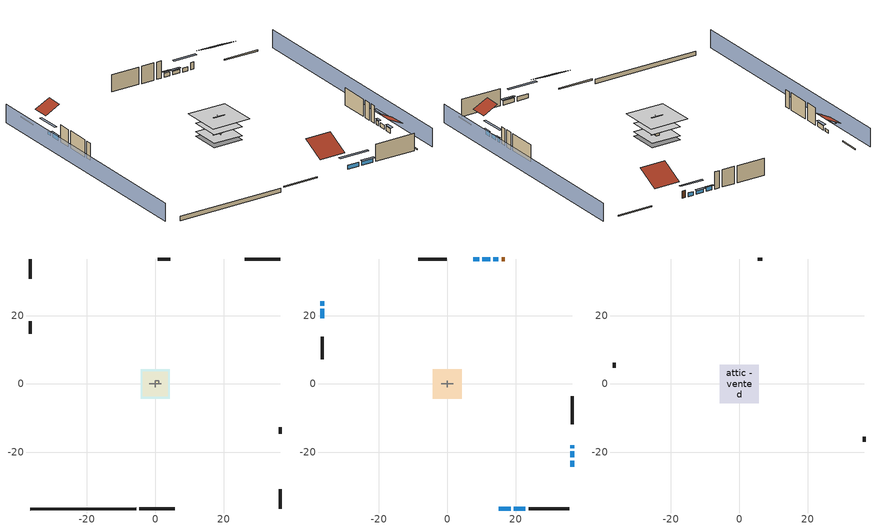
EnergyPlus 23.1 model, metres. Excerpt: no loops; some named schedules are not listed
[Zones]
air source heat pump airloop ret air zone
 floor adiabatic (AdiabaticConst): 0,0 0,1 1,1 1,0 z0
 wall adiabatic (AdiabaticConst): 0,1 0,0 1,0 1,1 0,1 z0:1
 ceiling adiabatic (AdiabaticConst): 1,0 1,1 0,1 0,0 z1
crawlspace - vented
 floor foundation (Slab2 construction): -4.31,-4.31 -4.31,4.31 4.31,4.31 4.31,-4.31 z-0.91
 wall outside (RimJoist1 construction): -4.65,-36.61 5.74,-36.61 z0.3:0.61
 wall outside (RimJoist2 construction): -36.61,36.61 -36.61,30.82 z0.3:0.61
 wall outside (RimJoist3 construction): 36.61,36.61 26.21,36.61 z0.3:0.61
 wall outside (RimJoist4 construction): 36.61,-36.61 36.61,-30.82 z0.3:0.61
 wall foundation (FoundationWall1 construction): -36.61,-36.61 -5.58,-36.61 z-0.91:0.3
garage
 floor foundation (Slab1 construction): -3.66,-3.66 -3.66,3.66 3.66,3.66 3.66,-3.66 z0
 wall outside (Wall1 construction): -36.61,18.37 -36.61,14.71 z0.3:5.18
 wall outside (Wall12 construction): 36.61,-14.57 36.61,-12.74 z0.3:5.18
 wall outside (Wall2 construction): 4.43,36.61 0.77,36.61 z0.3:5.18
 wall to living space (Wall5 construction Reversed): -1.83,0 1.83,0 z0.3:5.18
 wall to living space (Wall6 construction Reversed): 0,-0.91 0,0.91 z0.3:5.18
living space
 floor to crawlspace - vented (Floor1 construction): -4.31,-4.31 -4.31,4.31 4.31,4.31 4.31,-4.31 z0.3
 floor to garage (Floor2 construction): -3.66,-3.66 -3.66,3.66 3.66,3.66 3.66,-3.66 z0.3
 floor adiabatic (AdiabaticFloorConstruction): -4.31,-4.31 -4.31,4.31 4.31,4.31 4.31,-4.31 z2.74
 wall outside (AdiabaticWallConstruction 1): 16.83,36.61 15.92,36.61 z0.3:2.34
 wall outside (AdiabaticWallConstruction): 15.12,-36.61 18.53,-36.61 / 19.46,-36.61 22.87,-36.61 z0.3:1.46; 36.61,-24.22 36.61,-22.42 / -36.61,21.98 -36.61,19.3 / 36.61,-21.49 36.61,-19.69 z0.3:1.52; -36.61,24.22 -36.61,22.9 z0.3:1.16; 14.99,36.61 13.46,36.61 z0.3:1.34; 12.53,36.61 10.28,36.61 z0.3:1.31; 9.36,36.61 7.66,36.61 z0.3:1.43; 36.61,-18.77 36.61,-17.87 z0.3:1.49
 wall outside (Wall3 construction): 23.8,-36.61 35.68,-36.61 z0.3:5.18
 wall outside (Wall4 construction): -36.61,13.78 -36.61,7.19 z0.3:5.18
 wall outside (Wall7 construction): -0.16,36.61 -8.44,36.61 z0.3:5.18
 wall outside (Wall8 construction): 36.61,-11.81 36.61,-3.6 z0.3:5.18
 window (WindowConstruction): 15.12,-36.61 18.53,-36.61 z0.3:1.46
 window (WindowConstruction 9): 36.61,-24.22 36.61,-22.42 z0.3:1.52
 window (WindowConstruction 1): 19.46,-36.61 22.87,-36.61 z0.3:1.46
 window (WindowConstruction 2): -36.61,24.22 -36.61,22.9 z0.3:1.16
 window (WindowConstruction 3): -36.61,21.97 -36.61,19.3 z0.3:1.52
 window (WindowConstruction 4): 14.99,36.61 13.46,36.61 z0.3:1.34
 window (WindowConstruction 5): 12.53,36.61 10.28,36.61 z0.3:1.31
 window (WindowConstruction 6): 9.35,36.61 7.66,36.61 z0.3:1.43
 window (WindowConstruction 7): 36.61,-21.49 36.61,-19.7 z0.3:1.52
 window (WindowConstruction 8): 36.61,-18.77 36.61,-17.87 z0.3:1.49
 door (Door): 16.83,36.61 15.92,36.61 z0.3:2.34
 ceiling adiabatic (AdiabaticFloorConstruction): 4.31,-4.31 4.31,4.31 -4.31,4.31 -4.31,-4.31 z2.74
attic - vented
 floor to living space (Floor3 construction Reversed): -5.66,-5.66 -5.66,5.66 5.66,5.66 5.66,-5.66 z5.18
 wall outside (Wall10 construction): 36.61,-16.94 36.61,-15.5 z0.3:5.18
 wall outside (Wall11 construction): 6.73,36.61 5.36,36.61 z0.3:5.18
 wall outside (Wall9 construction): -36.61,6.26 -36.61,4.81 z0.3:5.18
 roof outside (Roof1 construction): 14.2,-36.61,5.18 14.2,-29.88,8.55 6.67,-29.88,8.55 6.67,-36.61,5.18
 roof outside (Roof2 construction): -36.61,25.15,5.18 -32.37,25.15,7.3 -32.37,29.89,7.3 -36.61,29.89,5.18
 roof outside (Roof3 construction): 36.61,-25.15,5.18 32.37,-25.15,7.3 32.37,-29.89,7.3 36.61,-29.89,5.18
 roof outside (Roof4 construction): 17.76,36.61,5.18 17.76,29.88,8.55 25.28,29.88,8.55 25.28,36.61,5.18
shading: -41.18,36.61 -41.18,-36.61 / 41.18,-36.61 41.18,36.61 z0:5.18; 15.12,-36.61 18.53,-36.61 / 19.46,-36.61 22.87,-36.61 z0.3:1.46; 36.61,-24.22 36.61,-22.42 / -36.61,21.97 -36.61,19.3 / 36.61,-21.49 36.61,-19.7 z0.3:1.52; -36.61,24.22 -36.61,22.9 z0.3:1.16; 14.99,36.61 13.46,36.61 z0.3:1.34; 12.53,36.61 10.28,36.61 z0.3:1.31; 9.35,36.61 7.66,36.61 z0.3:1.43; 36.61,-18.77 36.61,-17.87 z0.3:1.49; 21.28,-36.61 12.38,-36.61 12.38,-37.22 21.28,-37.22 z4.21; 36.61,-22.12 36.61,-24.53 37.22,-24.53 37.22,-22.12 z1.83; 23.18,-36.61 19.16,-36.61 19.16,-37.22 23.18,-37.22 z1.77; -36.61,20.16 -36.61,26.96 -37.22,26.96 -37.22,20.16 z3.9; -36.61,19 -36.61,22.28 -37.22,22.28 -37.22,19 z1.83; 10.71,36.61 17.73,36.61 17.73,37.22 10.71,37.22 z4.08; 9.98,36.61 12.83,36.61 12.83,37.22 9.98,37.22 z1.62; 7.35,36.61 9.66,36.61 9.66,37.22 7.35,37.22 z1.74; 36.61,-16.95 36.61,-24.24 37.22,-24.24 37.22,-16.95 z4.27; 36.61,-17.56 36.61,-19.07 37.22,-19.07 37.22,-17.56 z1.8
[Building]
Building 1: Terrain=Suburbs
[Site:Location]
Melbourne Regional Ap_FL_USA: Latitude {deg}=28.12; Longitude {deg}=-80.65; Time Zone {hr}=-5; Elevation {m}=11
[Site:GroundTemperature:Deep]
22.6533, 22.6533, 22.6533, 22.6533, 22.6533, 22.6533, 22.6533, 22.6533, 22.6533, 22.6533, 22.6533, 22.6533
[Site:GroundTemperature:Shallow]
21.0488, 20.3203, 20.2619, 20.6076, 21.9955, 23.3768, 24.5744, 25.333, 25.3975, 24.7804, 23.6134, 22.2744
[Site:WaterMainsTemperature]
Calculation Method=Schedule; Temperature Schedule=mains temperature schedule
[Material] Roughness=Rough; Thermal Absorptance=0.9
Name | Thickness {m} | Conductivity {W/m-K} | Density {kg/m3} | Specific Heat {J/kg-K} | Solar Absorptance | Visible Absorptance
asphalt or fiberglass shingles | 0.00635 | 0.162714 | 1121.4 | 1465.45 | 0.85 | 0.85
ceiling loosefill ins | 0.169333 | 0.0480833 | 16.02 | 1046.75 | 0.7 | 0.7
ceiling stud and cavity | 0.1397 | 0.0824711 | 65.682 | 1177.47 | 0.7 | 0.7
concrete 4.0 in. | 0.1016 | 1.803125 | 2242.8 | 837.4 | 0.7 | 0.7
concrete 8.0 in. | 0.2032 | 1.803125 | 2242.8 | 837.4 | 0.7 | 0.7
door material | 0.04445 | 0.0612267 | 512.64 | 1214.23 | 0.7 | 0.7
floor covering | 0.0127 | 0.0433444 | 54.468 | 1339.84 | 0.6 | 0.6
floor rigid ins; wall rigid ins; wall rigid ins 1; wall rigid ins 2 | 0.051816 | 0.029427 | 32.04 | 1214.23 | 0.7 | 0.7
floor rigid ins 1; wall rigid ins 3 | 0.512978 | 0.029427 | 32.04 | 1214.23 | 0.7 | 0.7
floor stud and cavity | 0.1397 | 0.0972396 | 92.3553 | 1139.71 | 0.7 | 0.7
floor stud and cavity 1 | 0.1397 | 1.75129 | 37.0049 | 1207.88 | 0.7 | 0.7
furniture material garage 1; furniture material living space 1 | 0.1524 | 0.115458 | 640.8 | 1214.23 | 0.6 | 0.6
gypsum board | 0.0127 | 0.160291 | 801 | 837.4 | 0.6 | 0.6
osb sheathing 0.5 in. | 0.0127 | 0.115458 | 512.64 | 1214.23 | 0.6 | 0.6
osb sheathing 0.5 in. 1 | 0.0127 | 0.115458 | 512.64 | 1214.23 | 0.7 | 0.7
osb sheathing 0.75 in. | 0.01905 | 0.115458 | 512.64 | 1214.23 | 0.7 | 0.7
rim joist stud and cavity | 0.0508 | 0.180225 | 50.32683 | 1063.81 | 0.6 | 0.6
roof rigid ins | 0.00281632 | 0.029427 | 32.04 | 1214.23 | 0.7 | 0.7
soil 0.5 in. | 0.0127 | 1.731 | 1842.3 | 418.7 | 0.7 | 0.7
stucco | 0.0254 | 0.649125 | 1281.6 | 879.27 | 0.5 | 0.5
wall layer 1 | 0.2032 | 0.50701 | 1762.2 | 795.53 | 0.6 | 0.6
wall layer 2; wall layer 3; wall layer 6; wall layer 7 | 0.2032 | 0.870204 | 1762.2 | 795.53 | 0.7 | 0.7
wall layer 4; wall layer 5 | 0.2032 | 1.08321 | 1762.2 | 795.53 | 0.7 | 0.7
wall stud and cavity | 0.1397 | 0.348569 | 139.0536 | 1170.24 | 0.6 | 0.6
wall stud and cavity 1 | 0.0889 | 0.380278 | 52.3479 | 1209.89 | 0.7 | 0.7
wall stud and cavity 2 | 0.0889 | 0.391764 | 83.0341 | 1211.67 | 0.7 | 0.7
wood siding; wood siding 1 | 0.0254 | 0.102417 | 544.68 | 1172.36 | 0.7 | 0.7
[Material:NoMass]
Adiabatic: Roughness=Rough; Thermal Resistance {m2-K/W}=176.1; Thermal Absorptance=0.9; Solar Absorptance=0.7; Visible Absorptance=0.7
[WindowMaterial:SimpleGlazingSystem]
WindowMaterial: U-Factor {W/m2-K}=2.15764; Solar Heat Gain Coefficient=0.44
[Construction]
AdiabaticConst: Adiabatic
AdiabaticFloorConstruction: floor stud and cavity 1, floor rigid ins 1, osb sheathing 0.75 in., floor covering
AdiabaticWallConstruction: wood siding, wall rigid ins 3, wall stud and cavity 1, gypsum board
AdiabaticWallConstruction 1: wood siding 1, wall rigid ins 3, wall stud and cavity 1, gypsum board
Door: door material
Floor1 construction; Floor2 construction: floor stud and cavity, floor rigid ins, osb sheathing 0.75 in., floor covering
Floor3 construction Reversed: gypsum board, ceiling stud and cavity, ceiling loosefill ins
FoundationWall1 construction: concrete 8.0 in.
furniture construction garage 1: furniture material garage 1
furniture construction living space 1: furniture material living space 1
PartitionWallConstruction: gypsum board, wall stud and cavity 2, gypsum board
RimJoist1 construction; RimJoist2 construction; RimJoist3 construction; RimJoist4 construction: stucco, rim joist stud and cavity
Roof1 construction; Roof2 construction; Roof3 construction; Roof4 construction: asphalt or fiberglass shingles, roof rigid ins, osb sheathing 0.5 in.
Slab1 construction: concrete 4.0 in.
Slab2 construction: soil 0.5 in.
Wall1 construction; Wall12 construction; Wall2 construction: stucco, osb sheathing 0.5 in. 1, wall layer 1
Wall10 construction; Wall11 construction; Wall9 construction: stucco, osb sheathing 0.5 in. 1, wall stud and cavity
Wall3 construction: stucco, wall rigid ins, osb sheathing 0.5 in. 1, wall layer 2, gypsum board
Wall4 construction: stucco, wall rigid ins, osb sheathing 0.5 in. 1, wall layer 3, gypsum board
Wall5 construction Reversed: gypsum board, wall layer 4, osb sheathing 0.5 in. 1, wall rigid ins 1
Wall6 construction Reversed: gypsum board, wall layer 5, osb sheathing 0.5 in. 1, wall rigid ins 2
Wall7 construction: stucco, wall rigid ins, osb sheathing 0.5 in. 1, wall layer 6, gypsum board
Wall8 construction: stucco, wall rigid ins, osb sheathing 0.5 in. 1, wall layer 7, gypsum board
WindowConstruction; WindowConstruction 1; WindowConstruction 2; WindowConstruction 3; WindowConstruction 4; WindowConstruction 5; WindowConstruction 6; WindowConstruction 7; WindowConstruction 8; WindowConstruction 9: WindowMaterial
[Zone] Multiplier=1
Name | Volume {m3} | Part of Total Floor Area
air source heat pump airloop ret air zone | 1 | No
attic - vented | 107.906 | Yes
crawlspace - vented | 90.7838 | Yes
garage | 130.484 | Yes
living space | 493.619 | Yes
[Space]
Name | Zone | Space Type
air source heat pump airloop ret air space | air source heat pump airloop ret air zone | Plenum Space Type
attic - vented 1 | attic - vented
crawlspace - vented 1 | crawlspace - vented
garage 1 | garage
living space 1 | living space
[SpaceList]
Plenum Space Type: air source heat pump airloop ret air space
[OtherEquipment] Design Level Calculation Method=EquipmentLevel
Name | Fuel Type | Zone or ZoneList or Space or SpaceList | Schedule | Design Level {W} | Fraction Latent | Fraction Radiant | Fraction Lost
air_source_heat_pump_airloop_0_RetCondToRP equip; air_source_heat_pump_airloop_0_RetSensLkToRP equip | None | air source heat pump airloop ret air space | Always On Discrete | 0 | 0 | 0 | 0
air_source_heat_pump_airloop_0_RetLatLkToRP equip | None | air source heat pump airloop ret air space | Always On Discrete | 0 | 1 | 0 | 0
air_source_heat_pump_airloop_0_RetCondToDZ equip; air_source_heat_pump_airloop_0_SupCondToDZ equip; air_source_heat_pump_airloop_0_SupSensLkToDZ equip | None | crawlspace - vented 1 | Always On Discrete | 0 | 0 | 0 | 0
air_source_heat_pump_airloop_0_SupLatLkToDZ equip | None | crawlspace - vented 1 | Always On Discrete | 0 | 1 | 0 | 0
water heater EC adjustment | Electricity | garage 1 | Always On Discrete | 0.01 | 0 | 0 | 1
air_source_heat_pump_airloop_0_SupCondToLv equip; air_source_heat_pump_airloop_0_SupSensLkToLv equip; mech vent house fan sensible load equip | None | living space 1 | Always On Discrete | 0 | 0 | 0 | 0
air_source_heat_pump_airloop_0_SupLatLkToLv equip; mech vent house fan latent load equip | None | living space 1 | Always On Discrete | 0 | 1 | 0 | 0
misc grill | NaturalGas | living space 1 | misc grill schedule | 518.808 | 0 | 0 | 1
water latent | None | living space 1 | hot_water_fixtures | 287.972 | 1 | 0 | 0
water sensible | None | living space 1 | hot_water_fixtures | -283.808 | 0 | 0.6 | 0
[ZoneInfiltration:EffectiveLeakageArea] Schedule=Always On Discrete
Name | Zone or Space | Effective Air Leakage Area {cm2} | Stack Coefficient | Wind Coefficient
infil|attic - vented 1 | attic - vented 1 | 4265.37 | 0.000572687 | 4.49273e-05
infil|garage 1 | garage 1 | 67.9593 | 0.000274268 | 6.3861e-05
[ZoneMixing] Schedule=Always On Continuous; Design Flow Rate Calculation Method=Flow/Zone; Design Flow Rate {m3/s}=0
Name | Zone or Space | Source Zone or Space
whole house fan mix | attic - vented | living space
air_source_heat_pump_airloop_0_ZoneMixLvToDZ mix | crawlspace - vented | living space
air_source_heat_pump_airloop_0_ZoneMixDZToLv mix | living space | crawlspace - vented
[SurfaceProperty:ExposedFoundationPerimeter] Exposed Perimeter Calculation Method=TotalExposedPerimeter
Name | Total Exposed Perimeter {m}
Slab2 | 31.02864
Slab1 | 18.288
[ZoneInfiltration:DesignFlowRate] Schedule=Always On Discrete
Name | Zone or ZoneList or Space or SpaceList | Design Flow Rate Calculation Method | Air Changes per Hour {1/hr} | Constant Term Coefficient | Temperature Term Coefficient | Velocity Term Coefficient | Velocity Squared Term Coefficient | Design Flow Rate {m3/s}
infil|crawlspace - vented 1 | crawlspace - vented 1 | AirChanges/Hour | 2.07842 | 1 | 0 | 0 | 0
infil flow; natural vent flow; whole house fan flow | living space 1 | Flow/Zone |  |  |  |  |  | 0
[InternalMass]
Name | Construction | Zone or ZoneList | Space or SpaceList | Surface Area {m2}
furniture mass garage 1 | furniture construction garage 1 | garage | garage 1 | 5.35122
furniture mass living space 1 | furniture construction living space 1 | living space | living space 1 | 80.9743
partition wall mass | PartitionWallConstruction | living space | living space 1 | 202.436
[Lights] Design Level Calculation Method=LightingLevel; Return Air Fraction=0; Fraction Radiant=0.6; Fraction Visible=0.2; Fraction Replaceable=1
Name | Zone or ZoneList or Space or SpaceList | Schedule | Lighting Level {W}
garage lighting | garage 1 | lighting_garage | 56.413
interior lighting | living space 1 | lighting_interior | 1330.56
[ElectricEquipment] Design Level Calculation Method=EquipmentLevel
Name | Zone or ZoneList or Space or SpaceList | Schedule | Design Level {W} | Fraction Latent | Fraction Radiant | Fraction Lost
freezer | garage 1 | freezer | 47.9573 | 0 | 0.6 | 0
fridge 2 | garage 1 | fridge 1 | 65.0889 | 0 | 0.6 | 0
clothes dryer | living space 1 | clothes_dryer | 7113.41 | 0.015 | 0.081 | 0.85
clothes washer | living space 1 | clothes_washer | 271.704 | 0.03 | 0.162 | 0.7
cooking range | living space 1 | cooking_range | 1452.94 | 0.08 | 0.432 | 0.2
dishwasher | living space 1 | dishwasher | 1258.29 | 0.3 | 0.18 | 0.4
fridge | living space 1 | fridge | 71.9878 | 0 | 0.6 | 0
mech vent bath fan 0 | living space 1 | mech vent bath fan 0 schedule | 30 | 0 | 0 | 1
mech vent house fan | living space 1 | mech vent house fan schedule | 0 | 0 | 0 | 1
mech vent house fan cfis | living space 1 | mech vent house fan cfis schedule | 0 | 0 | 0 | 0
mech vent range fan 0 | living space 1 | mech vent range fan 0 schedule | 30 | 0 | 0 | 1
misc plug loads | living space 1 | plug_loads_other | 670.39 | 0.021 | 0.558 | 0.049
whole house fan | living space 1 | Always On Discrete | 0 | 0 | 0 | 1
[People]
occupants: Zone or ZoneList or Space or SpaceList=living space 1; Number of People Schedule=occupants; Number of People Calculation Method=People; Number of People=4; Fraction Radiant=0.314171; Sensible Heat Fraction=0.56303; Activity Level Schedule=occupants activity schedule; Carbon Dioxide Generation Rate {m3/s-W}=0; Enable ASHRAE 55 Comfort Warnings=No; Mean Radiant Temperature Calculation Type=ZoneAveraged
[AirLoopHVAC:ReturnPlenum]
Air Loop HVAC Return Plenum 1: Zone=air source heat pump airloop ret air zone
[Foundation:Kiva] Wall Depth Below Slab {m}=0.2032
Name | Initial Indoor Air Temperature {C} | Wall Height Above Grade {m}
Foundation Kiva 1 | 24.7908 | 0.1016
Foundation Kiva 2 | 19.1173 | 0.3048
[Foundation:Kiva:Settings]
Soil Conductivity {W/m-K}=1.731; Soil Density {kg/m3}=1842.3; Soil Specific Heat {J/kg-K}=418.7; Ground Solar Absorptivity=0.9; Ground Thermal Absorptivity=0.9; Ground Surface Roughness {m}=0.03; Far-Field Width {m}=40; Deep-Ground Boundary Condition=ZeroFlux; Deep-Ground Depth {m}=40; Minimum Cell Dimension {m}=0.2; Maximum Cell Growth Coefficient=3; Simulation Timestep=Timestep
[Exterior:Lights]
exterior lighting: Schedule=exterior lighting schedule; Design Level {W}=75.5506
[EnergyManagementSystem:Sensor] Output:Variable or Output:Meter Index Key=crawlspace - vented
Name | Output:Variable or Output:Meter
air_source_heat_pump_airloop_0_DZ_T_s | Zone Air Temperature
air_source_heat_pump_airloop_0_DZ_W_s | Zone Mean Air Humidity Ratio
[Schedule:Constant]
Name | Hourly Value
Always On Discrete; Always On Continuous; mech vent house fan schedule; mech vent house fan cfis schedule | 1
occupants activity schedule | 117.228
[Schedule:File] File=C:/Users/ylou2/Desktop/resstock-3.1.0/national_baseline/run9/run/in.schedules.csv; Rows to Skip at Top=1; Number of Hours of Data=8760; Column Separator=Comma; Interpolate to Timestep=No; Minutes per Item=60; Adjust Schedule for Daylight Savings=Yes
Name | Column Number
lighting_garage | 3
lighting_interior | 2
occupants | 1
clothes_dryer | 7
clothes_washer | 6
cooking_range | 4
dishwasher | 5
plug_loads_other | 9
hot_water_fixtures | 13
[Schedule:Week:Daily]
freezer Week Rule - Jan1-Jan27: freezer allday1, freezer allday1, freezer allday1, freezer allday1, freezer allday1, freezer allday1, freezer allday1, freezer default day, freezer default day, freezer default day, freezer default day, freezer default day
freezer Week Rule - Jan28-Feb3: freezer allday1, freezer allday1, freezer allday1, freezer allday1, freezer allday2, freezer allday2, freezer allday2, freezer default day, freezer default day, freezer default day, freezer default day, freezer default day
freezer Week Rule - Feb4-Feb24: freezer allday2, freezer allday2, freezer allday2, freezer allday2, freezer allday2, freezer allday2, freezer allday2, freezer default day, freezer default day, freezer default day, freezer default day, freezer default day
freezer Week Rule - Feb25-Mar3: freezer allday2, freezer allday2, freezer allday2, freezer allday2, freezer allday3, freezer allday3, freezer allday3, freezer default day, freezer default day, freezer default day, freezer default day, freezer default day
freezer Week Rule - Mar4-May26: freezer allday3, freezer allday3, freezer allday3, freezer allday3, freezer allday3, freezer allday3, freezer allday3, freezer default day, freezer default day, freezer default day, freezer default day, freezer default day
freezer Week Rule - May27-Jun2: freezer allday3, freezer allday3, freezer allday3, freezer allday3, freezer allday3, freezer allday6, freezer allday6, freezer default day, freezer default day, freezer default day, freezer default day, freezer default day
freezer Week Rule - Jun3-Sep29: freezer allday6, freezer allday6, freezer allday6, freezer allday6, freezer allday6, freezer allday6, freezer allday6, freezer default day, freezer default day, freezer default day, freezer default day, freezer default day
freezer Week Rule - Sep30-Oct6: freezer allday6, freezer allday10, freezer allday10, freezer allday10, freezer allday10, freezer allday10, freezer allday10, freezer default day, freezer default day, freezer default day, freezer default day, freezer default day
freezer Week Rule - Oct7-Oct27: freezer allday10, freezer allday10, freezer allday10, freezer allday10, freezer allday10, freezer allday10, freezer allday10, freezer default day, freezer default day, freezer default day, freezer default day, freezer default day
freezer Week Rule - Oct28-Nov3: freezer allday10, freezer allday10, freezer allday10, freezer allday10, freezer allday11, freezer allday11, freezer allday11, freezer default day, freezer default day, freezer default day, freezer default day, freezer default day
freezer Week Rule - Nov4-Nov24: freezer allday11, freezer allday11, freezer allday11, freezer allday11, freezer allday11, freezer allday11, freezer allday11, freezer default day, freezer default day, freezer default day, freezer default day, freezer default day
freezer Week Rule - Nov25-Dec1: freezer allday11, freezer allday11, freezer allday11, freezer allday11, freezer allday11, freezer allday11, freezer allday12, freezer default day, freezer default day, freezer default day, freezer default day, freezer default day
freezer Week Rule - Dec2-Dec31: freezer allday12, freezer allday12, freezer allday12, freezer allday12, freezer allday12, freezer allday12, freezer allday12, freezer default day, freezer default day, freezer default day, freezer default day, freezer default day
fridge 1 Week Rule - Jan1-Jan27: fridge allday1 1, fridge allday1 1, fridge allday1 1, fridge allday1 1, fridge allday1 1, fridge allday1 1, fridge allday1 1, fridge default day 1, fridge default day 1, fridge default day 1, fridge default day 1, fridge default day 1
fridge 1 Week Rule - Jan28-Feb3: fridge allday1 1, fridge allday1 1, fridge allday1 1, fridge allday1 1, fridge allday2 1, fridge allday2 1, fridge allday2 1, fridge default day 1, fridge default day 1, fridge default day 1, fridge default day 1, fridge default day 1
fridge 1 Week Rule - Feb4-Feb24: fridge allday2 1, fridge allday2 1, fridge allday2 1, fridge allday2 1, fridge allday2 1, fridge allday2 1, fridge allday2 1, fridge default day 1, fridge default day 1, fridge default day 1, fridge default day 1, fridge default day 1
fridge 1 Week Rule - Feb25-Mar3: fridge allday2 1, fridge allday2 1, fridge allday2 1, fridge allday2 1, fridge allday3 1, fridge allday3 1, fridge allday3 1, fridge default day 1, fridge default day 1, fridge default day 1, fridge default day 1, fridge default day 1
fridge 1 Week Rule - Mar4-May26: fridge allday3 1, fridge allday3 1, fridge allday3 1, fridge allday3 1, fridge allday3 1, fridge allday3 1, fridge allday3 1, fridge default day 1, fridge default day 1, fridge default day 1, fridge default day 1, fridge default day 1
fridge 1 Week Rule - May27-Jun2: fridge allday3 1, fridge allday3 1, fridge allday3 1, fridge allday3 1, fridge allday3 1, fridge allday6 1, fridge allday6 1, fridge default day 1, fridge default day 1, fridge default day 1, fridge default day 1, fridge default day 1
fridge 1 Week Rule - Jun3-Sep29: fridge allday6 1, fridge allday6 1, fridge allday6 1, fridge allday6 1, fridge allday6 1, fridge allday6 1, fridge allday6 1, fridge default day 1, fridge default day 1, fridge default day 1, fridge default day 1, fridge default day 1
fridge 1 Week Rule - Sep30-Oct6: fridge allday6 1, fridge allday10 1, fridge allday10 1, fridge allday10 1, fridge allday10 1, fridge allday10 1, fridge allday10 1, fridge default day 1, fridge default day 1, fridge default day 1, fridge default day 1, fridge default day 1
fridge 1 Week Rule - Oct7-Oct27: fridge allday10 1, fridge allday10 1, fridge allday10 1, fridge allday10 1, fridge allday10 1, fridge allday10 1, fridge allday10 1, fridge default day 1, fridge default day 1, fridge default day 1, fridge default day 1, fridge default day 1
fridge 1 Week Rule - Oct28-Nov3: fridge allday10 1, fridge allday10 1, fridge allday10 1, fridge allday10 1, fridge allday11 1, fridge allday11 1, fridge allday11 1, fridge default day 1, fridge default day 1, fridge default day 1, fridge default day 1, fridge default day 1
fridge 1 Week Rule - Nov4-Nov24: fridge allday11 1, fridge allday11 1, fridge allday11 1, fridge allday11 1, fridge allday11 1, fridge allday11 1, fridge allday11 1, fridge default day 1, fridge default day 1, fridge default day 1, fridge default day 1, fridge default day 1
fridge 1 Week Rule - Nov25-Dec1: fridge allday11 1, fridge allday11 1, fridge allday11 1, fridge allday11 1, fridge allday11 1, fridge allday11 1, fridge allday12 1, fridge default day 1, fridge default day 1, fridge default day 1, fridge default day 1, fridge default day 1
fridge 1 Week Rule - Dec2-Dec31: fridge allday12 1, fridge allday12 1, fridge allday12 1, fridge allday12 1, fridge allday12 1, fridge allday12 1, fridge allday12 1, fridge default day 1, fridge default day 1, fridge default day 1, fridge default day 1, fridge default day 1
fridge Week Rule - Jan1-Jan27: fridge allday1, fridge allday1, fridge allday1, fridge allday1, fridge allday1, fridge allday1, fridge allday1, fridge default day, fridge default day, fridge default day, fridge default day, fridge default day
misc grill schedule Week Rule - Jan1-Feb24: misc grill schedule allday1, misc grill schedule allday1, misc grill schedule allday1, misc grill schedule allday1, misc grill schedule allday1, misc grill schedule allday1, misc grill schedule allday1, misc grill schedule default day, misc grill schedule default day, misc grill schedule default day, misc grill schedule default day, misc grill schedule default day
misc grill schedule Week Rule - Feb25-Mar3: misc grill schedule allday1, misc grill schedule allday1, misc grill schedule allday1, misc grill schedule allday1, misc grill schedule allday3, misc grill schedule allday3, misc grill schedule allday3, misc grill schedule default day, misc grill schedule default day, misc grill schedule default day, misc grill schedule default day, misc grill schedule default day
misc grill schedule Week Rule - Mar4-Mar31: misc grill schedule allday3, misc grill schedule allday3, misc grill schedule allday3, misc grill schedule allday3, misc grill schedule allday3, misc grill schedule allday3, misc grill schedule allday3, misc grill schedule default day, misc grill schedule default day, misc grill schedule default day, misc grill schedule default day, misc grill schedule default day
misc grill schedule Week Rule - Apr1-Apr28: misc grill schedule allday4, misc grill schedule allday4, misc grill schedule allday4, misc grill schedule allday4, misc grill schedule allday4, misc grill schedule allday4, misc grill schedule allday4, misc grill schedule default day, misc grill schedule default day, misc grill schedule default day, misc grill schedule default day, misc grill schedule default day
misc grill schedule Week Rule - Apr29-May5: misc grill schedule allday4, misc grill schedule allday4, misc grill schedule allday5, misc grill schedule allday5, misc grill schedule allday5, misc grill schedule allday5, misc grill schedule allday5, misc grill schedule default day, misc grill schedule default day, misc grill schedule default day, misc grill schedule default day, misc grill schedule default day
misc grill schedule Week Rule - May6-May26: misc grill schedule allday5, misc grill schedule allday5, misc grill schedule allday5, misc grill schedule allday5, misc grill schedule allday5, misc grill schedule allday5, misc grill schedule allday5, misc grill schedule default day, misc grill schedule default day, misc grill schedule default day, misc grill schedule default day, misc grill schedule default day
misc grill schedule Week Rule - May27-Jun2: misc grill schedule allday5, misc grill schedule allday5, misc grill schedule allday5, misc grill schedule allday5, misc grill schedule allday5, misc grill schedule allday6, misc grill schedule allday6, misc grill schedule default day, misc grill schedule default day, misc grill schedule default day, misc grill schedule default day, misc grill schedule default day
misc grill schedule Week Rule - Jun3-Jun30: misc grill schedule allday6, misc grill schedule allday6, misc grill schedule allday6, misc grill schedule allday6, misc grill schedule allday6, misc grill schedule allday6, misc grill schedule allday6, misc grill schedule default day, misc grill schedule default day, misc grill schedule default day, misc grill schedule default day, misc grill schedule default day
misc grill schedule Week Rule - Jul1-Aug25: misc grill schedule allday7, misc grill schedule allday7, misc grill schedule allday7, misc grill schedule allday7, misc grill schedule allday7, misc grill schedule allday7, misc grill schedule allday7, misc grill schedule default day, misc grill schedule default day, misc grill schedule default day, misc grill schedule default day, misc grill schedule default day
misc grill schedule Week Rule - Aug26-Sep1: misc grill schedule allday7, misc grill schedule allday7, misc grill schedule allday7, misc grill schedule allday7, misc grill schedule allday7, misc grill schedule allday7, misc grill schedule allday9, misc grill schedule default day, misc grill schedule default day, misc grill schedule default day, misc grill schedule default day, misc grill schedule default day
misc grill schedule Week Rule - Sep2-Sep29: misc grill schedule allday9, misc grill schedule allday9, misc grill schedule allday9, misc grill schedule allday9, misc grill schedule allday9, misc grill schedule allday9, misc grill schedule allday9, misc grill schedule default day, misc grill schedule default day, misc grill schedule default day, misc grill schedule default day, misc grill schedule default day
misc grill schedule Week Rule - Sep30-Oct6: misc grill schedule allday9, misc grill schedule allday10, misc grill schedule allday10, misc grill schedule allday10, misc grill schedule allday10, misc grill schedule allday10, misc grill schedule allday10, misc grill schedule default day, misc grill schedule default day, misc grill schedule default day, misc grill schedule default day, misc grill schedule default day
misc grill schedule Week Rule - Oct7-Nov24: misc grill schedule allday10, misc grill schedule allday10, misc grill schedule allday10, misc grill schedule allday10, misc grill schedule allday10, misc grill schedule allday10, misc grill schedule allday10, misc grill schedule default day, misc grill schedule default day, misc grill schedule default day, misc grill schedule default day, misc grill schedule default day
misc grill schedule Week Rule - Nov25-Dec1: misc grill schedule allday10, misc grill schedule allday10, misc grill schedule allday10, misc grill schedule allday10, misc grill schedule allday10, misc grill schedule allday10, misc grill schedule allday12, misc grill schedule default day, misc grill schedule default day, misc grill schedule default day, misc grill schedule default day, misc grill schedule default day
misc grill schedule Week Rule - Dec2-Dec31: misc grill schedule allday12, misc grill schedule allday12, misc grill schedule allday12, misc grill schedule allday12, misc grill schedule allday12, misc grill schedule allday12, misc grill schedule allday12, misc grill schedule default day, misc grill schedule default day, misc grill schedule default day, misc grill schedule default day, misc grill schedule default day
[Schedule:Year]
freezer: freezer Week Rule - Jan1-Jan27, 1, 1, 1, 27, freezer Week Rule - Jan28-Feb3, 1, 28, 2, 3, freezer Week Rule - Feb4-Feb24, 2, 4, 2, 24, freezer Week Rule - Feb25-Mar3, 2, 25, 3, 3, freezer Week Rule - Mar4-May26, 3, 4, 5, 26, freezer Week Rule - May27-Jun2, 5, 27, 6, 2, freezer Week Rule - Jun3-Sep29, 6, 3, 9, 29, freezer Week Rule - Sep30-Oct6, 9, 30, 10, 6, freezer Week Rule - Oct7-Oct27, 10, 7, 10, 27, freezer Week Rule - Oct28-Nov3, 10, 28, 11, 3, freezer Week Rule - Nov4-Nov24, 11, 4, 11, 24, freezer Week Rule - Nov25-Dec1, 11, 25, 12, 1, freezer Week Rule - Dec2-Dec31, 12, 2, 12, 31
fridge 1: fridge 1 Week Rule - Jan1-Jan27, 1, 1, 1, 27, fridge 1 Week Rule - Jan28-Feb3, 1, 28, 2, 3, fridge 1 Week Rule - Feb4-Feb24, 2, 4, 2, 24, fridge 1 Week Rule - Feb25-Mar3, 2, 25, 3, 3, fridge 1 Week Rule - Mar4-May26, 3, 4, 5, 26, fridge 1 Week Rule - May27-Jun2, 5, 27, 6, 2, fridge 1 Week Rule - Jun3-Sep29, 6, 3, 9, 29, fridge 1 Week Rule - Sep30-Oct6, 9, 30, 10, 6, fridge 1 Week Rule - Oct7-Oct27, 10, 7, 10, 27, fridge 1 Week Rule - Oct28-Nov3, 10, 28, 11, 3, fridge 1 Week Rule - Nov4-Nov24, 11, 4, 11, 24, fridge 1 Week Rule - Nov25-Dec1, 11, 25, 12, 1, fridge 1 Week Rule - Dec2-Dec31, 12, 2, 12, 31
fridge: fridge Week Rule - Jan1-Jan27, 1, 1, 1, 27, fridge Week Rule - Jan28-Feb3, 1, 28, 2, 3, fridge Week Rule - Feb4-Feb24, 2, 4, 2, 24, fridge Week Rule - Feb25-Mar3, 2, 25, 3, 3, fridge Week Rule - Mar4-May26, 3, 4, 5, 26, fridge Week Rule - May27-Jun2, 5, 27, 6, 2, fridge Week Rule - Jun3-Sep29, 6, 3, 9, 29, fridge Week Rule - Sep30-Oct6, 9, 30, 10, 6, fridge Week Rule - Oct7-Oct27, 10, 7, 10, 27, fridge Week Rule - Oct28-Nov3, 10, 28, 11, 3, fridge Week Rule - Nov4-Nov24, 11, 4, 11, 24, fridge Week Rule - Nov25-Dec1, 11, 25, 12, 1, fridge Week Rule - Dec2-Dec31, 12, 2, 12, 31
mech vent bath fan 0 schedule: mech vent bath fan 0 schedule Week Rule - Jan1-Dec31, 1, 1, 12, 31
mech vent range fan 0 schedule: mech vent range fan 0 schedule Week Rule - Jan1-Dec31, 1, 1, 12, 31
misc grill schedule: misc grill schedule Week Rule - Jan1-Feb24, 1, 1, 2, 24, misc grill schedule Week Rule - Feb25-Mar3, 2, 25, 3, 3, misc grill schedule Week Rule - Mar4-Mar31, 3, 4, 3, 31, misc grill schedule Week Rule - Apr1-Apr28, 4, 1, 4, 28, misc grill schedule Week Rule - Apr29-May5, 4, 29, 5, 5, misc grill schedule Week Rule - May6-May26, 5, 6, 5, 26, misc grill schedule Week Rule - May27-Jun2, 5, 27, 6, 2, misc grill schedule Week Rule - Jun3-Jun30, 6, 3, 6, 30, misc grill schedule Week Rule - Jul1-Aug25, 7, 1, 8, 25, misc grill schedule Week Rule - Aug26-Sep1, 8, 26, 9, 1, misc grill schedule Week Rule - Sep2-Sep29, 9, 2, 9, 29, misc grill schedule Week Rule - Sep30-Oct6, 9, 30, 10, 6, misc grill schedule Week Rule - Oct7-Nov24, 10, 7, 11, 24, misc grill schedule Week Rule - Nov25-Dec1, 11, 25, 12, 1, misc grill schedule Week Rule - Dec2-Dec31, 12, 2, 12, 31
exterior lighting schedule: exterior lighting schedule Week Rule - Jan1-Jan6, 1, 1, 1, 6, exterior lighting schedule Week Rule - Jan7-Jan27, 1, 7, 1, 27, exterior lighting schedule Week Rule - Jan28-Feb3, 1, 28, 2, 3, exterior lighting schedule Week Rule - Feb4-Feb24, 2, 4, 2, 24, exterior lighting schedule Week Rule - Feb25-Mar3, 2, 25, 3, 3, exterior lighting schedule Week Rule - Mar4-Mar31, 3, 4, 3, 31, exterior lighting schedule Week Rule - Apr1-Apr28, 4, 1, 4, 28, exterior lighting schedule Week Rule - Apr29-May5, 4, 29, 5, 5, exterior lighting schedule Week Rule - May6-May26, 5, 6, 5, 26, exterior lighting schedule Week Rule - May27-Jun2, 5, 27, 6, 2, exterior lighting schedule Week Rule - Jun3-Jun30, 6, 3, 6, 30, exterior lighting schedule Week Rule - Jul1-Aug25, 7, 1, 8, 25, exterior lighting schedule Week Rule - Aug26-Sep1, 8, 26, 9, 1, exterior lighting schedule Week Rule - Sep2-Sep29, 9, 2, 9, 29, exterior lighting schedule Week Rule - Sep30-Oct6, 9, 30, 10, 6, exterior lighting schedule Week Rule - Oct7-Oct27, 10, 7, 10, 27, exterior lighting schedule Week Rule - Oct28-Nov3, 10, 28, 11, 3, exterior lighting schedule Week Rule - Nov4-Nov24, 11, 4, 11, 24, exterior lighting schedule Week Rule - Nov25-Dec1, 11, 25, 12, 1, exterior lighting schedule Week Rule - Dec2-Dec31, 12, 2, 12, 31
[Schedule:Compact]
mains temperature schedule: Through: 01/01, For: AllDays, Until: 24:00, 22.9078, Through: 01/02, For: AllDays, Until: 24:00, 22.8889, Through: 01/03, For: AllDays, Until: 24:00, 22.8711, Through: 01/04, For: AllDays, Until: 24:00, 22.8539, Through: 01/05, For: AllDays, Until: 24:00, 22.8378, Through: 01/06, For: AllDays, Until: 24:00, 22.8228, Through: 01/07, For: AllDays, Until: 24:00, 22.8089, Through: 01/08, For: AllDays, Until: 24:00, 22.7956, Through: 01/09, For: AllDays, Until: 24:00, 22.7833, Through: 01/10, For: AllDays, Until: 24:00, 22.7722, Through: 01/11, For: AllDays, Until: 24:00, 22.7617, Through: 01/12, For: AllDays, Until: 24:00, 22.7522, Through: 01/13, For: AllDays, Until: 24:00, 22.7439, Through: 01/14, For: AllDays, Until: 24:00, 22.7367, Through: 01/15, For: AllDays, Until: 24:00, 22.73, Through: 01/16, For: AllDays, Until: 24:00, 22.7244, Through: 01/17, For: AllDays, Until: 24:00, 22.72, Through: 01/18, For: AllDays, Until: 24:00, 22.7161, Through: 01/19, For: AllDays, Until: 24:00, 22.7139, Through: 01/20, For: AllDays, Until: 24:00, 22.7122, Through: 01/21, For: AllDays, Until: 24:00, 22.7111, Through: 01/22, For: AllDays, Until: 24:00, 22.7117, Through: 01/23, For: AllDays, Until: 24:00, 22.7128, Through: 01/24, For: AllDays, Until: 24:00, 22.715, Through: 01/25, For: AllDays, Until: 24:00, 22.7183, Through: 01/26, For: AllDays, Until: 24:00, 22.7222, Through: 01/27, For: AllDays, Until: 24:00, 22.7272, Through: 01/28, For: AllDays, Until: 24:00, 22.7333, Through: 01/29, For: AllDays, Until: 24:00, 22.7406, Through: 01/30, For: AllDays, Until: 24:00, 22.7483, Through: 01/31, For: AllDays, Until: 24:00, 22.7572, Through: 02/01, For: AllDays, Until: 24:00, 22.7672, Through: 02/02, For: AllDays, Until: 24:00, 22.7783, Through: 02/03, For: AllDays, Until: 24:00, 22.79, Through: 02/04, For: AllDays, Until: 24:00, 22.8028, Through: 02/05, For: AllDays, Until: 24:00, 22.8167, Through: 02/06, For: AllDays, Until: 24:00, 22.8311, Through: 02/07, For: AllDays, Until: 24:00, 22.8467, Through: 02/08, For: AllDays, Until: 24:00, 22.8633, Through: 02/09, For: AllDays, Until: 24:00, 22.8806, Through: 02/10, For: AllDays, Until: 24:00, 22.8989, Through: 02/11, For: AllDays, Until: 24:00, 22.9183, Through: 02/12, For: AllDays, Until: 24:00, 22.9383, Through: 02/13, For: AllDays, Until: 24:00, 22.9594, Through: 02/14, For: AllDays, Until: 24:00, 22.9817, Through: 02/15, For: AllDays, Until: 24:00, 23.0044, Through: 02/16, For: AllDays, Until: 24:00, 23.0283, Through: 02/17, For: AllDays, Until: 24:00, 23.0528, Through: 02/18, For: AllDays, Until: 24:00, 23.0783, Through: 02/19, For: AllDays, Until: 24:00, 23.1044, Through: 02/20, For: AllDays, Until: 24:00, 23.1317, Through: 02/21, For: AllDays, Until: 24:00, 23.16, Through: 02/22, For: AllDays, Until: 24:00, 23.1889, Through: 02/23, For: AllDays, Until: 24:00, 23.2183, Through: 02/24, For: AllDays, Until: 24:00, 23.2489, Through: 02/25, For: AllDays, Until: 24:00, 23.2806, Through: 02/26, For: AllDays, Until: 24:00, 23.3128, Through: 02/27, For: AllDays, Until: 24:00, 23.3456, Through: 02/28, For: AllDays, Until: 24:00, 23.3794, Through: 03/01, For: AllDays, Until: 24:00, 23.4139, Through: 03/02, For: AllDays, Until: 24:00, 23.4489, Through: 03/03, For: AllDays, Until: 24:00, 23.485, Through: 03/04, For: AllDays, Until: 24:00, 23.5217, Through: 03/05, For: AllDays, Until: 24:00, 23.5594, Through: 03/06, For: AllDays, Until: 24:00, 23.5978, Through: 03/07, For: AllDays, Until: 24:00, 23.6367, Through: 03/08, For: AllDays, Until: 24:00, 23.6761, Through: 03/09, For: AllDays, Until: 24:00, 23.7161, Through: 03/10, For: AllDays, Until: 24:00, 23.7572, Through: 03/11, For: AllDays, Until: 24:00, 23.7989, Through: 03/12, For: AllDays, Until: 24:00, 23.8411, Through: 03/13, For: AllDays, Until: 24:00, 23.8839, Through: 03/14, For: AllDays, Until: 24:00, 23.9278, Through: 03/15, For: AllDays, Until: 24:00, 23.9717, Through: 03/16, For: AllDays, Until: 24:00, 24.0167, Through: 03/17, For: AllDays, Until: 24:00, 24.0617, Through: 03/18, For: AllDays, Until: 24:00, 24.1078, Through: 03/19, For: AllDays, Until: 24:00, 24.1539, Through: 03/20, For: AllDays, Until: 24:00, 24.2011, Through: 03/21, For: AllDays, Until: 24:00, 24.2489, Through: 03/22, For: AllDays, Until: 24:00, 24.2967, Through: 03/23, For: AllDays, Until: 24:00, 24.345, Through: 03/24, For: AllDays, Until: 24:00, 24.3944, Through: 03/25, For: AllDays, Until: 24:00, 24.4439, Through: 03/26, For: AllDays, Until: 24:00, 24.4939, Through: 03/27, For: AllDays, Until: 24:00, 24.5439, Through: 03/28, For: AllDays, Until: 24:00, 24.595, Through: 03/29, For: AllDays, Until: 24:00, 24.6461, Through: 03/30, For: AllDays, Until: 24:00, 24.6978, Through: 03/31, For: AllDays, Until: 24:00, 24.75, Through: 04/01, For: AllDays, Until: 24:00, 24.8022, Through: 04/02, For: AllDays, Until: 24:00, 24.855, Through: 04/03, For: AllDays, Until: 24:00, 24.9078, Through: 04/04, For: AllDays, Until: 24:00, 24.9611, Through: 04/05, For: AllDays, Until: 24:00, 25.015, Through: 04/06, For: AllDays, Until: 24:00, 25.0689, Through: 04/07, For: AllDays, Until: 24:00, 25.1233, Through: 04/08, For: AllDays, Until: 24:00, 25.1778, Through: 04/09, For: AllDays, Until: 24:00, 25.2322, Through: 04/10, For: AllDays, Until: 24:00, 25.2872, Through: 04/11, For: AllDays, Until: 24:00, 25.3428, Through: 04/12, For: AllDays, Until: 24:00, 25.3978, Through: 04/13, For: AllDays, Until: 24:00, 25.4533, Through: 04/14, For: AllDays, Until: 24:00, 25.5089, Through: 04/15, For: AllDays, Until: 24:00, 25.565, Through: 04/16, For: AllDays, Until: 24:00, 25.6211, Through: 04/17, For: AllDays, Until: 24:00, 25.6772, Through: 04/18, For: AllDays, Until: 24:00, 25.7333, Through: 04/19, For: AllDays, Until: 24:00, 25.7894, Through: 04/20, For: AllDays, Until: 24:00, 25.8456, Through: 04/21, For: AllDays, Until: 24:00, 25.9022, Through: 04/22, For: AllDays, Until: 24:00, 25.9583, Through: 04/23, For: AllDays, Until: 24:00, 26.015, Through: 04/24, For: AllDays, Until: 24:00, 26.0711, Through: 04/25, For: AllDays, Until: 24:00, 26.1272, Through: 04/26, For: AllDays, Until: 24:00, 26.1839, Through: 04/27, For: AllDays, Until: 24:00, 26.24, Through: 04/28, For: AllDays, Until: 24:00, 26.2961, Through: 04/29, For: AllDays, Until: 24:00, 26.3522, Through: 04/30, For: AllDays, Until: 24:00, 26.4083, Through: 05/01, For: AllDays, Until: 24:00, 26.4639, Through: 05/02, For: AllDays, Until: 24:00, 26.5194, Through: 05/03, For: AllDays, Until: 24:00, 26.575, Through: 05/04, For: AllDays, Until: 24:00, 26.6306, Through: 05/05, For: AllDays, Until: 24:00, 26.6856, Through: 05/06, For: AllDays, Until: 24:00, 26.7406, Through: 05/07, For: AllDays, Until: 24:00, 26.7956, Through: 05/08, For: AllDays, Until: 24:00, 26.85, Through: 05/09, For: AllDays, Until: 24:00, 26.9044, Through: 05/10, For: AllDays, Until: 24:00, 26.9583, Through: 05/11, For: AllDays, Until: 24:00, 27.0117, Through: 05/12, For: AllDays, Until: 24:00, 27.065, Through: 05/13, For: AllDays, Until: 24:00, 27.1183, Through: 05/14, For: AllDays, Until: 24:00, 27.1711, Through: 05/15, For: AllDays, Until: 24:00, 27.2233, Through: 05/16, For: AllDays, Until: 24:00, 27.2756, Through: 05/17, For: AllDays, Until: 24:00, 27.3272, Through: 05/18, For: AllDays, Until: 24:00, 27.3783, Through: 05/19, For: AllDays, Until: 24:00, 27.4289, Through: 05/20, For: AllDays, Until: 24:00, 27.4794, Through: 05/21, For: AllDays, Until: 24:00, 27.5294, Through: 05/22, For: AllDays, Until: 24:00, 27.5789, Through: 05/23, For: AllDays, Until: 24:00, 27.6278, Through: 05/24, For: AllDays, Until: 24:00, 27.6767, Through: 05/25, For: AllDays, Until: 24:00, 27.7244, Through: 05/26, For: AllDays, Until: 24:00, 27.7722, Through: 05/27, For: AllDays, Until: 24:00, 27.8189, Through: 05/28, For: AllDays, Until: 24:00, 27.8656, Through: 05/29, For: AllDays, Until: 24:00, 27.9111, Through: 05/30, For: AllDays, Until: 24:00, 27.9567, Through: 05/31, For: AllDays, Until: 24:00, 28.0017, Through: 06/01, For: AllDays, Until: 24:00, 28.0456, Through: 06/02, For: AllDays, Until: 24:00, 28.0889, Through: 06/03, For: AllDays, Until: 24:00, 28.1322, Through: 06/04, For: AllDays, Until: 24:00, 28.1744, Through: 06/05, For: AllDays, Until: 24:00, 28.2161, Through: 06/06, For: AllDays, Until: 24:00, 28.2567, Through: 06/07, For: AllDays, Until: 24:00, 28.2972, Through: 06/08, For: AllDays, Until: 24:00, 28.3367, Through: 06/09, For: AllDays, Until: 24:00, 28.3756, Through: 06/10, For: AllDays, Until: 24:00, 28.4139, Through: 06/11, For: AllDays, Until: 24:00, 28.4511, Through: 06/12, For: AllDays, Until: 24:00, 28.4883, Through: 06/13, For: AllDays, Until: 24:00, 28.5239, Through: 06/14, For: AllDays, Until: 24:00, 28.5594, Through: 06/15, For: AllDays, Until: 24:00, 28.5939, Through: 06/16, For: AllDays, Until: 24:00, 28.6278, Through: 06/17, For: AllDays, Until: 24:00, 28.6606, Through: 06/18, For: AllDays, Until: 24:00, 28.6928, Through: 06/19, For: AllDays, Until: 24:00, 28.7239, Through: 06/20, For: AllDays, Until: 24:00, 28.7544, Through: 06/21, For: AllDays, Until: 24:00, 28.7844, Through: 06/22, For: AllDays, Until: 24:00, 28.8133, Through: 06/23, For: AllDays, Until: 24:00, 28.8411, Through: 06/24, For: AllDays, Until: 24:00, 28.8683, Through: 06/25, For: AllDays, Until: 24:00, 28.895, Through: 06/26, For: AllDays, Until: 24:00, 28.9206, Through: 06/27, For: AllDays, Until: 24:00, 28.945, Through: 06/28, For: AllDays, Until: 24:00, 28.9689, Through: 06/29, For: AllDays, Until: 24:00, 28.9917, Through: 06/30, For: AllDays, Until: 24:00, 29.0139, Through: 07/01, For: AllDays, Until: 24:00, 29.035, Through: 07/02, For: AllDays, Until: 24:00, 29.055, Through: 07/03, For: AllDays, Until: 24:00, 29.0744, Through: 07/04, For: AllDays, Until: 24:00, 29.0928, Through: 07/05, For: AllDays, Until: 24:00, 29.11, Through: 07/06, For: AllDays, Until: 24:00, 29.1267, Through: 07/07, For: AllDays, Until: 24:00, 29.1422, Through: 07/08, For: AllDays, Until: 24:00, 29.1567, Through: 07/09, For: AllDays, Until: 24:00, 29.1706, Through: 07/10, For: AllDays, Until: 24:00, 29.1833, Through: 07/11, For: AllDays, Until: 24:00, 29.195, Through: 07/12, For: AllDays, Until: 24:00, 29.2061, Through: 07/13, For: AllDays, Until: 24:00, 29.2161, Through: 07/14, For: AllDays, Until: 24:00, 29.225, Through: 07/15, For: AllDays, Until: 24:00, 29.2328, Through: 07/16, For: AllDays, Until: 24:00, 29.24, Through: 07/17, For: AllDays, Until: 24:00, 29.2461, Through: 07/18, For: AllDays, Until: 24:00, 29.2511, Through: 07/19, For: AllDays, Until: 24:00, 29.255, Through: 07/20, For: AllDays, Until: 24:00, 29.2583, Through: 07/21, For: AllDays, Until: 24:00, 29.2606, Through: 07/22, For: AllDays, Until: 24:00, 29.2617, Through: 07/23, For: AllDays, Until: 24:00, 29.2622, Through: 07/24, For: AllDays, Until: 24:00, 29.2617, Through: 07/25, For: AllDays, Until: 24:00, 29.26, Through: 07/26, For: AllDays, Until: 24:00, 29.2572, Through: 07/27, For: AllDays, Until: 24:00, 29.2533, Through: 07/28, For: AllDays, Until: 24:00, 29.2489, Through: 07/29, For: AllDays, Until: 24:00, 29.2433, Through: 07/30, For: AllDays, Until: 24:00, 29.2367, Through: 07/31, For: AllDays, Until: 24:00, 29.2294, Through: 08/01, For: AllDays, Until: 24:00, 29.2211, Through: 08/02, For: AllDays, Until: 24:00, 29.2117, Through: 08/03, For: AllDays, Until: 24:00, 29.2011, Through: 08/04, For: AllDays, Until: 24:00, 29.19, Through: 08/05, For: AllDays, Until: 24:00, 29.1778, Through: 08/06, For: AllDays, Until: 24:00, 29.1644, Through: 08/07, For: AllDays, Until: 24:00, 29.1506, Through: 08/08, For: AllDays, Until: 24:00, 29.1356, Through: 08/09, For: AllDays, Until: 24:00, 29.1194, Through: 08/10, For: AllDays, Until: 24:00, 29.1022, Through: 08/11, For: AllDays, Until: 24:00, 29.0844, Through: 08/12, For: AllDays, Until: 24:00, 29.0656, Through: 08/13, For: AllDays, Until: 24:00, 29.0461, Through: 08/14, For: AllDays, Until: 24:00, 29.0256, Through: 08/15, For: AllDays, Until: 24:00, 29.0039, Through: 08/16, For: AllDays, Until: 24:00, 28.9817, Through: 08/17, For: AllDays, Until: 24:00, 28.9583, Through: 08/18, For: AllDays, Until: 24:00, 28.9344, Through: 08/19, For: AllDays, Until: 24:00, 28.9094, Through: 08/20, For: AllDays, Until: 24:00, 28.8833, Through: 08/21, For: AllDays, Until: 24:00, 28.8567, Through: 08/22, For: AllDays, Until: 24:00, 28.8289, Through: 08/23, For: AllDays, Until: 24:00, 28.8006, Through: 08/24, For: AllDays, Until: 24:00, 28.7711, Through: 08/25, For: AllDays, Until: 24:00, 28.7411, Through: 08/26, For: AllDays, Until: 24:00, 28.7106, Through: 08/27, For: AllDays, Until: 24:00, 28.6789, Through: 08/28, For: AllDays, Until: 24:00, 28.6461, Through: 08/29, For: AllDays, Until: 24:00, 28.6128, Through: 08/30, For: AllDays, Until: 24:00, 28.5789, Through: 08/31, For: AllDays, Until: 24:00, 28.5439, Through: 09/01, For: AllDays, Until: 24:00, 28.5083, Through: 09/02, For: AllDays, Until: 24:00, 28.4722, Through: 09/03, For: AllDays, Until: 24:00, 28.435, Through: 09/04, For: AllDays, Until: 24:00, 28.3972, Through: 09/05, For: AllDays, Until: 24:00, 28.3583, Through: 09/06, For: AllDays, Until: 24:00, 28.3194, Through: 09/07, For: AllDays, Until: 24:00, 28.2794, Through: 09/08, For: AllDays, Until: 24:00, 28.2389, Through: 09/09, For: AllDays, Until: 24:00, 28.1978, Through: 09/10, For: AllDays, Until: 24:00, 28.1556, Through: 09/11, For: AllDays, Until: 24:00, 28.1133, Through: 09/12, For: AllDays, Until: 24:00, 28.07, Through: 09/13, For: AllDays, Until: 24:00, 28.0261, Through: 09/14, For: AllDays, Until: 24:00, 27.9817, Through: 09/15, For: AllDays, Until: 24:00, 27.9367, Through: 09/16, For: AllDays, Until: 24:00, 27.8911, Through: 09/17, For: AllDays, Until: 24:00, 27.845, Through: 09/18, For: AllDays, Until: 24:00, 27.7983, Through: 09/19, For: AllDays, Until: 24:00, 27.7511, Through: 09/20, For: AllDays, Until: 24:00, 27.7033, Through: 09/21, For: AllDays, Until: 24:00, 27.655, Through: 09/22, For: AllDays, Until: 24:00, 27.6061, Through: 09/23, For: AllDays, Until: 24:00, 27.5572, Through: 09/24, For: AllDays, Until: 24:00, 27.5072, Through: 09/25, For: AllDays, Until: 24:00, 27.4572, Through: 09/26, For: AllDays, Until: 24:00, 27.4067, Through: 09/27, For: AllDays, Until: 24:00, 27.3556, Through: 09/28, For: AllDays, Until: 24:00, 27.3044, Through: 09/29, For: AllDays, Until: 24:00, 27.2528, Through: 09/30, For: AllDays, Until: 24:00, 27.2006, Through: 10/01, For: AllDays, Until: 24:00, 27.1478, Through: 10/02, For: AllDays, Until: 24:00, 27.095, Through: 10/03, For: AllDays, Until: 24:00, 27.0417, Through: 10/04, For: AllDays, Until: 24:00, 26.9883, Through: 10/05, For: AllDays, Until: 24:00, 26.9344, Through: 10/06, For: AllDays, Until: 24:00, 26.8806, Through: 10/07, For: AllDays, Until: 24:00, 26.8261, Through: 10/08, For: AllDays, Until: 24:00, 26.7711, Through: 10/09, For: AllDays, Until: 24:00, 26.7167, Through: 10/10, For: AllDays, Until: 24:00, 26.6617, Through: 10/11, For: AllDays, Until: 24:00, 26.6061, Through: 10/12, For: AllDays, Until: 24:00, 26.5506, Through: 10/13, For: AllDays, Until: 24:00, 26.495, Through: 10/14, For: AllDays, Until: 24:00, 26.4394, Through: 10/15, For: AllDays, Until: 24:00, 26.3833, Through: 10/16, For: AllDays, Until: 24:00, 26.3278, Through: 10/17, For: AllDays, Until: 24:00, 26.2717, Through: 10/18, For: AllDays, Until: 24:00, 26.215, Through: 10/19, For: AllDays, Until: 24:00, 26.1589, Through: 10/20, For: AllDays, Until: 24:00, 26.1028, Through: 10/21, For: AllDays, Until: 24:00, 26.0461, Through: 10/22, For: AllDays, Until: 24:00, 25.99, Through: 10/23, For: AllDays, Until: 24:00, 25.9333, Through: 10/24, For: AllDays, Until: 24:00, 25.8772, Through: 10/25, For: AllDays, Until: 24:00, 25.8211, Through: 10/26, For: AllDays, Until: 24:00, 25.7644, Through: 10/27, For: AllDays, Until: 24:00, 25.7083, Through: 10/28, For: AllDays, Until: 24:00, 25.6522, Through: 10/29, For: AllDays, Until: 24:00, 25.5961, Through: 10/30, For: AllDays, Until: 24:00, 25.5406, Through: 10/31, For: AllDays, Until: 24:00, 25.4844, Through: 11/01, For: AllDays, Until: 24:00, 25.4289, Through: 11/02, For: AllDays, Until: 24:00, 25.3733, Through: 11/03, For: AllDays, Until: 24:00, 25.3183, Through: 11/04, For: AllDays, Until: 24:00, 25.2633, Through: 11/05, For: AllDays, Until: 24:00, 25.2083, Through: 11/06, For: AllDays, Until: 24:00, 25.1539, Through: 11/07, For: AllDays, Until: 24:00, 25.0994, Through: 11/08, For: AllDays, Until: 24:00, 25.045, Through: 11/09, For: AllDays, Until: 24:00, 24.9911, Through: 11/10, For: AllDays, Until: 24:00, 24.9378, Through: 11/11, For: AllDays, Until: 24:00, 24.8844, Through: 11/12, For: AllDays, Until: 24:00, 24.8317, Through: 11/13, For: AllDays, Until: 24:00, 24.7789, Through: 11/14, For: AllDays, Until: 24:00, 24.7267, Through: 11/15, For: AllDays, Until: 24:00, 24.675, Through: 11/16, For: AllDays, Until: 24:00, 24.6233, Through: 11/17, For: AllDays, Until: 24:00, 24.5722, Through: 11/18, For: AllDays, Until: 24:00, 24.5217, Through: 11/19, For: AllDays, Until: 24:00, 24.4717, Through: 11/20, For: AllDays, Until: 24:00, 24.4217, Through: 11/21, For: AllDays, Until: 24:00, 24.3728, Through: 11/22, For: AllDays, Until: 24:00, 24.3239, Through: 11/23, For: AllDays, Until: 24:00, 24.2756, Through: 11/24, For: AllDays, Until: 24:00, 24.2278, Through: 11/25, For: AllDays, Until: 24:00, 24.1806, Through: 11/26, For: AllDays, Until: 24:00, 24.1339, Through: 11/27, For: AllDays, Until: 24:00, 24.0872, Through: 11/28, For: AllDays, Until: 24:00, 24.0417, Through: 11/29, For: AllDays, Until: 24:00, 23.9967, Through: 11/30, For: AllDays, Until: 24:00, 23.9522, Through: 12/01, For: AllDays, Until: 24:00, 23.9083, Through: 12/02, For: AllDays, Until: 24:00, 23.865, Through: 12/03, For: AllDays, Until: 24:00, 23.8222, Through: 12/04, For: AllDays, Until: 24:00, 23.7806, Through: 12/05, For: AllDays, Until: 24:00, 23.7394, Through: 12/06, For: AllDays, Until: 24:00, 23.6983, Through: 12/07, For: AllDays, Until: 24:00, 23.6583, Through: 12/08, For: AllDays, Until: 24:00, 23.6194, Through: 12/09, For: AllDays, Until: 24:00, 23.5806, Through: 12/10, For: AllDays, Until: 24:00, 23.5428, Through: 12/11, For: AllDays, Until: 24:00, 23.5056, Through: 12/12, For: AllDays, Until: 24:00, 23.4689, Through: 12/13, For: AllDays, Until: 24:00, 23.4333, Through: 12/14, For: AllDays, Until: 24:00, 23.3983, Through: 12/15, For: AllDays, Until: 24:00, 23.3644, Through: 12/16, For: AllDays, Until: 24:00, 23.3311, Through: 12/17, For: AllDays, Until: 24:00, 23.2983, Through: 12/18, For: AllDays, Until: 24:00, 23.2667, Through: 12/19, For: AllDays, Until: 24:00, 23.2356, Through: 12/20, For: AllDays, Until: 24:00, 23.2056, Through: 12/21, For: AllDays, Until: 24:00, 23.1761, Through: 12/22, For: AllDays, Until: 24:00, 23.1478, Through: 12/23, For: AllDays, Until: 24:00, 23.12, Through: 12/24, For: AllDays, Until: 24:00, 23.0928, Through: 12/25, For: AllDays, Until: 24:00, 23.0672, Through: 12/26, For: AllDays, Until: 24:00, 23.0417, Through: 12/27, For: AllDays, Until: 24:00, 23.0178, Through: 12/28, For: AllDays, Until: 24:00, 22.9944, Through: 12/29, For: AllDays, Until: 24:00, 22.9717, Through: 12/30, For: AllDays, Until: 24:00, 22.95, Through: 12/31, For: AllDays, Until: 24:00, 22.9294
